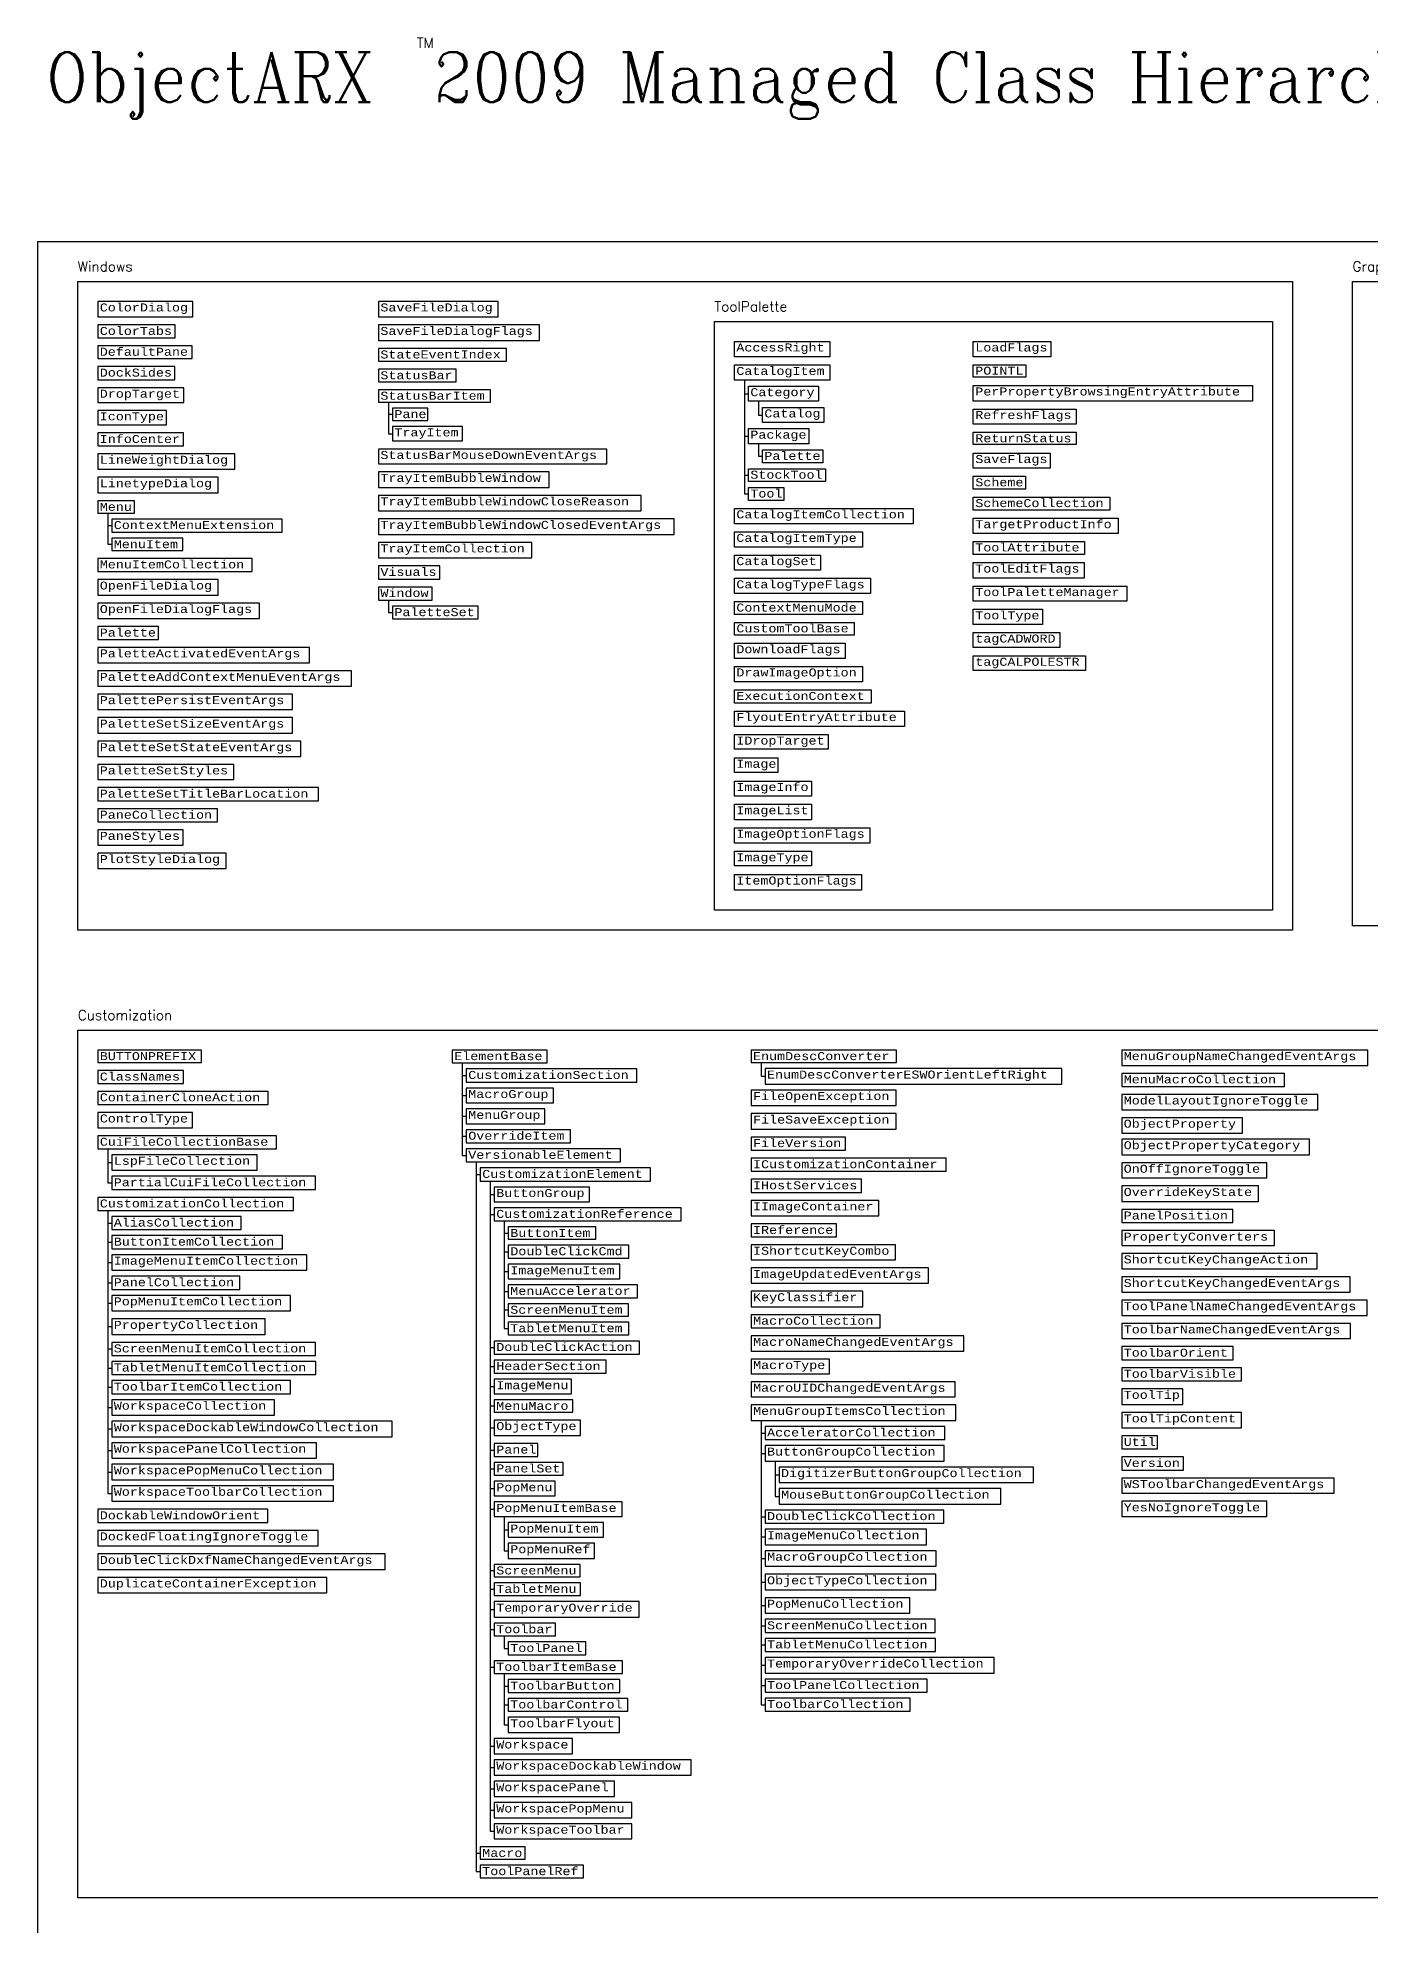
# Model space of a CAD drawing. Header units: inches. Extents: x 350 to 856, y -216 to 10.
# Drawn here: x 637.2 to 703.8, y -84.1 to 10.3 of the extents above; entities that cross this region are included whole.
import ezdxf
from ezdxf.enums import TextEntityAlignment as Align

# ---------------------------------------------------------------- set-up
doc = ezdxf.new("R2010")
doc.units = ezdxf.units.IN
doc.header["$MEASUREMENT"] = 0
doc.layers.add('Managed', color=3, linetype='Continuous')
doc.layers.add('Raptor Managed', color=7, linetype='Continuous')
doc.styles.add('Categories', font='romanc.shx', dxfattribs={"height": 0.5})
doc.styles.add('PureManaged', font='COUR.TTF', dxfattribs={"height": 0.4})
doc.styles.add('Title', font='romanc.shx', dxfattribs={"width": 0.9})

msp = doc.modelspace()

# ---------------------------------------------------------------- linework, layer by layer
for p, q in [((672.538, -6.836), (672.538, -12.52)), ((672.538, -7.517), (672.738, -7.517)), ((654.751, -7.932), (654.751, -9.509)), ((673.238, -7.897), (673.238, -8.578)), ((654.751, -8.538), (654.951, -8.538)), ((673.238, -8.578), (673.438, -8.578)), ((654.751, -9.509), (654.951, -9.509)), ((672.538, -9.639), (672.738, -9.639)), ((673.238, -10.019), (673.238, -10.64)), ((673.238, -10.64), (673.438, -10.64)), ((672.538, -11.58), (672.738, -11.58)), ((672.538, -12.52), (672.738, -12.52)), ((640.728, -13.477), (640.728, -15.037)), ((640.728, -14.104), (640.928, -14.104)), ((640.728, -15.037), (640.928, -15.037)), ((654.751, -17.828), (654.751, -18.448)), ((654.751, -18.448), (654.951, -18.448)), ((658.441, -40.957), (658.441, -45.576)), ((673.373, -40.937), (673.373, -41.625)), ((658.441, -41.584), (658.641, -41.584)), ((673.373, -41.625), (673.573, -41.625)), ((658.441, -42.582), (658.641, -42.582)), ((658.441, -43.623), (658.641, -43.623)), ((640.728, -45.248), (640.728, -46.95)), ((658.441, -44.621), (658.641, -44.621)), ((640.728, -45.935), (640.928, -45.935)), ((658.441, -45.576), (658.641, -45.576)), ((659.141, -45.903), (659.141, -81.369)), ((640.728, -46.95), (640.928, -46.95)), ((659.141, -46.531), (659.341, -46.531)), ((659.841, -46.858), (659.841, -79.357)), ((659.841, -47.529), (660.041, -47.529)), ((640.728, -48.332), (640.728, -62.476)), ((640.728, -48.96), (640.928, -48.96)), ((659.841, -48.526), (660.041, -48.526)), ((660.541, -48.854), (660.541, -54.233)), ((640.728, -49.915), (640.928, -49.915)), ((660.541, -49.459), (660.741, -49.459)), ((640.728, -50.93), (640.928, -50.93)), ((660.541, -50.392), (660.741, -50.392)), ((660.541, -51.386), (660.741, -51.386)), ((640.728, -51.945), (640.928, -51.945)), ((660.541, -52.372), (660.741, -52.372)), ((640.728, -52.96), (640.928, -52.96)), ((660.541, -53.302), (660.741, -53.302)), ((640.728, -54.135), (640.928, -54.135)), ((660.541, -54.233), (660.741, -54.233)), ((640.728, -55.25), (640.928, -55.25)), ((659.841, -55.18), (660.041, -55.18)), ((640.728, -56.205), (640.928, -56.205)), ((659.841, -56.135), (660.041, -56.135)), ((640.728, -57.159), (640.928, -57.159)), ((659.841, -57.128), (660.041, -57.128)), ((640.728, -58.175), (640.928, -58.175)), ((659.841, -58.1), (660.041, -58.1)), ((640.728, -59.25), (640.928, -59.25)), ((659.841, -59.193), (660.041, -59.193)), ((659.841, -59.193), (660.041, -59.193)), ((673.373, -58.824), (673.373, -73.028)), ((640.728, -60.325), (640.928, -60.325)), ((659.841, -60.301), (660.041, -60.301)), ((673.373, -59.452), (673.573, -59.452)), ((659.841, -61.242), (660.041, -61.242)), ((673.373, -60.467), (673.573, -60.467)), ((674.073, -60.855), (674.073, -62.618)), ((640.728, -61.401), (640.928, -61.401)), ((659.841, -62.228), (660.041, -62.228)), ((674.073, -61.542), (674.273, -61.542)), ((640.728, -62.476), (640.928, -62.476)), ((674.073, -62.618), (674.273, -62.618)), ((659.841, -63.26), (660.041, -63.26)), ((660.541, -63.626), (660.541, -65.338)), ((673.373, -63.633), (673.573, -63.633)), ((660.541, -64.292), (660.741, -64.292)), ((673.373, -64.648), (673.573, -64.648)), ((660.541, -65.338), (660.741, -65.338)), ((673.373, -65.723), (673.573, -65.723)), ((659.841, -66.329), (660.041, -66.329)), ((673.373, -66.898), (673.573, -66.898)), ((659.841, -67.259), (660.041, -67.259)), ((659.841, -68.267), (660.041, -68.267)), ((673.373, -68.074), (673.573, -68.074)), ((659.841, -69.275), (660.041, -69.275)), ((660.541, -69.595), (660.541, -70.215)), ((673.373, -69.089), (673.573, -69.089)), ((660.541, -70.215), (660.741, -70.215)), ((673.373, -70.044), (673.573, -70.044)), ((659.841, -71.156), (660.041, -71.156)), ((660.541, -71.476), (660.541, -74.037)), ((673.373, -71.059), (673.573, -71.059)), ((660.541, -72.096), (660.741, -72.096)), ((673.373, -72.074), (673.573, -72.074)), ((660.541, -73.036), (660.741, -73.036)), ((673.373, -73.028), (673.573, -73.028)), ((660.541, -74.037), (660.741, -74.037)), ((659.841, -75.098), (660.041, -75.098)), ((659.841, -76.166), (660.041, -76.166)), ((659.841, -77.235), (660.041, -77.235)), ((659.841, -78.296), (660.041, -78.296)), ((659.841, -79.357), (660.041, -79.357)), ((659.141, -80.443), (659.341, -80.443)), ((659.141, -81.369), (659.341, -81.369))]:
    msp.add_line(p, q)
for points in [[(639.228, -1.9), (699.928, -1.9), (699.928, -34.316), (639.228, -34.316)], [(640.228, -2.9), (640.228, -3.675), (644.98, -3.675), (644.98, -2.9)], [(654.251, -2.9), (654.251, -3.675), (660.244, -3.675), (660.244, -2.9)], [(640.228, -4.075), (640.228, -4.716), (644.096, -4.716), (644.096, -4.075)], [(654.251, -4.075), (654.251, -4.851), (662.301, -4.851), (662.301, -4.075)], [(671.038, -3.9), (698.928, -3.9), (698.928, -33.316), (671.038, -33.316)], [(640.228, -5.116), (640.228, -5.756), (644.942, -5.756), (644.942, -5.116)], [(654.251, -5.251), (654.251, -5.891), (660.657, -5.891), (660.657, -5.251)], [(672.038, -5.675), (672.038, -4.9), (676.804, -4.9), (676.804, -5.675)], [(683.978, -5.661), (683.978, -4.9), (687.845, -4.9), (687.845, -5.661)], [(640.228, -6.156), (640.228, -6.811), (644.085, -6.811), (644.085, -6.156)], [(654.251, -6.291), (654.251, -6.912), (658.13, -6.912), (658.13, -6.291)], [(672.038, -6.836), (672.038, -6.075), (676.811, -6.075), (676.811, -6.836)], [(683.978, -6.682), (683.978, -6.061), (686.597, -6.061), (686.597, -6.682)], [(640.228, -7.211), (640.228, -7.943), (644.526, -7.943), (644.526, -7.211)], [(654.251, -7.312), (654.251, -7.932), (659.846, -7.932), (659.846, -7.312)], [(672.738, -7.878), (672.738, -7.136), (676.238, -7.136), (676.238, -7.878)], [(683.978, -7.877), (683.978, -7.101), (697.928, -7.101), (697.928, -7.877)], [(640.228, -8.343), (640.228, -9.075), (643.658, -9.075), (643.658, -8.343)], [(654.951, -8.232), (654.951, -8.843), (656.717, -8.843), (656.717, -8.232)], [(673.438, -8.958), (673.438, -8.197), (676.508, -8.197), (676.508, -8.958)], [(683.978, -9.038), (683.978, -8.277), (689.119, -8.277), (689.119, -9.038)], [(654.951, -9.143), (654.951, -9.875), (658.459, -9.875), (658.459, -9.143)], [(672.738, -10.019), (672.738, -9.258), (675.764, -9.258), (675.764, -10.019)], [(640.228, -9.475), (640.228, -10.115), (644.513, -10.115), (644.513, -9.475)], [(654.251, -10.275), (654.251, -11.017), (665.662, -11.017), (665.662, -10.275)], [(673.438, -10.96), (673.438, -10.319), (676.464, -10.319), (676.464, -10.96)], [(683.978, -10.058), (683.978, -9.438), (689.119, -9.438), (689.119, -10.058)], [(640.228, -10.515), (640.228, -11.29), (647.08, -11.29), (647.08, -10.515)], [(672.738, -11.9), (672.738, -11.26), (676.593, -11.26), (676.593, -11.9)], [(683.978, -11.239), (683.978, -10.478), (687.825, -10.478), (687.825, -11.239)], [(640.228, -11.69), (640.228, -12.466), (646.24, -12.466), (646.24, -11.69)], [(654.251, -11.417), (654.251, -12.192), (662.786, -12.192), (662.786, -11.417)], [(672.738, -12.841), (672.738, -12.2), (674.506, -12.2), (674.506, -12.841)], [(683.978, -12.279), (683.978, -11.639), (686.581, -11.639), (686.581, -12.279)], [(640.228, -12.866), (640.228, -13.477), (642.061, -13.477), (642.061, -12.866)], [(654.251, -12.592), (654.251, -13.367), (667.387, -13.367), (667.387, -12.592)], [(683.978, -13.334), (683.978, -12.679), (690.797, -12.679), (690.797, -13.334)], [(640.928, -13.777), (640.928, -14.432), (649.448, -14.432), (649.448, -13.777)], [(654.251, -13.767), (654.251, -14.543), (669.038, -14.543), (669.038, -13.767)], [(672.038, -14.016), (672.038, -13.241), (680.978, -13.241), (680.978, -14.016)], [(683.978, -14.495), (683.978, -13.734), (691.222, -13.734), (691.222, -14.495)], [(640.928, -14.732), (640.928, -15.343), (644.477, -15.343), (644.477, -14.732)], [(654.251, -14.943), (654.251, -15.718), (661.925, -15.718), (661.925, -14.943)], [(672.038, -15.177), (672.038, -14.416), (678.443, -14.416), (678.443, -15.177)], [(683.978, -15.55), (683.978, -14.895), (689.537, -14.895), (689.537, -15.55)], [(640.228, -15.743), (640.228, -16.398), (647.943, -16.398), (647.943, -15.743)], [(672.038, -16.338), (672.038, -15.577), (676.346, -15.577), (676.346, -16.338)], [(683.978, -16.725), (683.978, -15.95), (689.52, -15.95), (689.52, -16.725)], [(640.228, -16.798), (640.228, -17.573), (646.248, -17.573), (646.248, -16.798)], [(654.251, -16.118), (654.251, -16.773), (657.316, -16.773), (657.316, -16.118)], [(672.038, -17.499), (672.038, -16.738), (678.846, -16.738), (678.846, -17.499)], [(654.251, -17.173), (654.251, -17.828), (656.94, -17.828), (656.94, -17.173)], [(672.038, -18.539), (672.038, -17.899), (678.443, -17.899), (678.443, -18.539)], [(683.978, -17.886), (683.978, -17.125), (691.652, -17.125), (691.652, -17.886)], [(640.228, -17.973), (640.228, -18.749), (648.305, -18.749), (648.305, -17.973)], [(654.951, -18.128), (654.951, -18.768), (659.242, -18.768), (659.242, -18.128)], [(683.978, -19.047), (683.978, -18.286), (687.436, -18.286), (687.436, -19.047)], [(640.228, -19.149), (640.228, -19.789), (643.254, -19.789), (643.254, -19.149)], [(672.038, -19.58), (672.038, -18.939), (678.023, -18.939), (678.023, -19.58)], [(683.978, -20.189), (683.978, -19.447), (688.3, -19.447), (688.3, -20.189)], [(640.228, -20.189), (640.228, -20.964), (650.801, -20.964), (650.801, -20.189)], [(672.038, -20.741), (672.038, -19.98), (677.575, -19.98), (677.575, -20.741)], [(683.978, -21.35), (683.978, -20.608), (689.585, -20.608), (689.585, -21.35)], [(640.228, -21.364), (640.228, -22.125), (652.902, -22.125), (652.902, -21.364)], [(672.038, -21.916), (672.038, -21.141), (678.446, -21.141), (678.446, -21.916)], [(640.228, -22.525), (640.228, -23.301), (649.96, -23.301), (649.96, -22.525)], [(672.038, -22.971), (672.038, -22.316), (678.88, -22.316), (678.88, -22.971)], [(672.038, -24.146), (672.038, -23.371), (680.533, -23.371), (680.533, -24.146)], [(640.228, -23.701), (640.228, -24.476), (649.96, -24.476), (649.96, -23.701)], [(640.228, -24.876), (640.228, -25.637), (650.381, -25.637), (650.381, -24.876)], [(672.038, -25.278), (672.038, -24.546), (676.731, -24.546), (676.731, -25.278)], [(640.228, -26.037), (640.228, -26.798), (647.019, -26.798), (647.019, -26.037)], [(672.038, -26.439), (672.038, -25.707), (674.206, -25.707), (674.206, -26.439)], [(640.228, -27.198), (640.228, -27.853), (651.251, -27.853), (651.251, -27.198)], [(672.038, -27.629), (672.038, -26.868), (675.891, -26.868), (675.891, -27.629)], [(640.228, -28.253), (640.228, -28.908), (646.209, -28.908), (646.209, -28.253)], [(672.038, -28.805), (672.038, -28.029), (675.891, -28.029), (675.891, -28.805)], [(672.038, -29.98), (672.038, -29.205), (678.811, -29.205), (678.811, -29.98)], [(640.228, -29.308), (640.228, -30.069), (644.498, -30.069), (644.498, -29.308)], [(640.228, -30.469), (640.228, -31.244), (646.643, -31.244), (646.643, -30.469)], [(672.038, -31.112), (672.038, -30.38), (675.887, -30.38), (675.887, -31.112)], [(672.038, -32.316), (672.038, -31.541), (678.391, -31.541), (678.391, -32.316)], [(640.228, -40.316), (640.228, -40.937), (645.414, -40.937), (645.414, -40.316)], [(657.941, -40.316), (657.941, -40.957), (662.679, -40.957), (662.679, -40.316)], [(672.873, -40.316), (672.873, -40.937), (680.146, -40.937), (680.146, -40.316)], [(691.395, -40.316), (691.395, -41.077), (703.701, -41.077), (703.701, -40.316)], [(640.228, -41.337), (640.228, -41.977), (644.516, -41.977), (644.516, -41.337)], [(658.641, -41.257), (658.641, -41.911), (667.161, -41.911), (667.161, -41.257)], [(673.573, -41.237), (673.573, -42.012), (688.399, -42.012), (688.399, -41.237)], [(691.395, -41.477), (691.395, -42.132), (699.53, -42.132), (699.53, -41.477)], [(640.228, -42.377), (640.228, -43.032), (648.748, -43.032), (648.748, -42.377)], [(658.641, -42.211), (658.641, -42.953), (662.994, -42.953), (662.994, -42.211)], [(672.873, -42.312), (672.873, -43.088), (680.121, -43.088), (680.121, -42.312)], [(658.641, -43.253), (658.641, -43.994), (662.574, -43.994), (662.574, -43.253)], [(691.395, -42.532), (691.395, -43.293), (701.197, -43.293), (701.197, -42.532)], [(640.228, -43.432), (640.228, -44.193), (644.953, -44.193), (644.953, -43.432)], [(658.641, -44.294), (658.641, -44.949), (663.843, -44.949), (663.843, -44.294)], [(672.873, -43.488), (672.873, -44.263), (680.121, -44.263), (680.121, -43.488)], [(691.395, -43.693), (691.395, -44.469), (697.424, -44.469), (697.424, -43.693)], [(640.228, -44.593), (640.228, -45.248), (649.155, -45.248), (649.155, -44.593)], [(658.641, -45.249), (658.641, -45.903), (666.349, -45.903), (666.349, -45.249)], [(672.873, -44.663), (672.873, -45.318), (677.6, -45.318), (677.6, -44.663)], [(691.395, -44.769), (691.395, -45.544), (700.785, -45.544), (700.785, -44.769)], [(640.928, -45.548), (640.928, -46.323), (648.187, -46.323), (648.187, -45.548)], [(659.341, -46.203), (659.341, -46.858), (667.851, -46.858), (667.851, -46.203)], [(672.873, -45.718), (672.873, -46.372), (682.619, -46.372), (682.619, -45.718)], [(691.395, -45.944), (691.395, -46.705), (698.648, -46.705), (698.648, -45.944)], [(640.928, -46.623), (640.928, -47.278), (651.111, -47.278), (651.111, -46.623)], [(660.041, -47.158), (660.041, -47.899), (664.793, -47.899), (664.793, -47.158)], [(672.873, -46.772), (672.873, -47.427), (678.386, -47.427), (678.386, -46.772)], [(691.395, -47.105), (691.395, -47.88), (698.228, -47.88), (698.228, -47.105)], [(640.228, -47.678), (640.228, -48.332), (650.009, -48.332), (650.009, -47.678)], [(672.873, -47.827), (672.873, -48.603), (679.258, -48.603), (679.258, -47.827)], [(640.928, -48.632), (640.928, -49.287), (647.385, -49.287), (647.385, -48.632)], [(660.041, -48.199), (660.041, -48.854), (669.387, -48.854), (669.387, -48.199)], [(672.873, -49.003), (672.873, -49.643), (677.142, -49.643), (677.142, -49.003)], [(691.395, -48.28), (691.395, -48.935), (696.956, -48.935), (696.956, -48.28)], [(640.928, -49.587), (640.928, -50.242), (649.462, -50.242), (649.462, -49.587)], [(660.741, -49.154), (660.741, -49.765), (665.108, -49.765), (665.108, -49.154)], [(691.395, -49.335), (691.395, -50.076), (699.026, -50.076), (699.026, -49.335)], [(640.928, -50.542), (640.928, -51.317), (650.674, -51.317), (650.674, -50.542)], [(660.741, -50.065), (660.741, -50.72), (666.758, -50.72), (666.758, -50.065)], [(672.873, -50.043), (672.873, -50.804), (680.088, -50.804), (680.088, -50.043)], [(691.395, -50.476), (691.395, -51.252), (701.155, -51.252), (701.155, -50.476)], [(640.928, -51.617), (640.928, -52.272), (647.33, -52.272), (647.33, -51.617)], [(660.741, -51.02), (660.741, -51.752), (666.32, -51.752), (666.32, -51.02)], [(672.873, -51.204), (672.873, -51.965), (681.747, -51.965), (681.747, -51.204)], [(691.395, -51.652), (691.395, -52.413), (702.805, -52.413), (702.805, -51.652)], [(640.928, -52.572), (640.928, -53.347), (649.851, -53.347), (649.851, -52.572)], [(660.741, -52.052), (660.741, -52.692), (667.196, -52.692), (667.196, -52.052)], [(672.873, -52.365), (672.873, -53.14), (678.465, -53.14), (678.465, -52.365)], [(691.395, -52.813), (691.395, -53.574), (703.66, -53.574), (703.66, -52.813)], [(640.928, -53.747), (640.928, -54.523), (648.59, -54.523), (648.59, -53.747)], [(660.741, -52.992), (660.741, -53.613), (666.756, -53.613), (666.756, -52.992)], [(672.873, -53.54), (672.873, -54.195), (679.327, -54.195), (679.327, -53.54)], [(660.741, -53.913), (660.741, -54.553), (666.77, -54.553), (666.77, -53.913)], [(672.873, -54.595), (672.873, -55.356), (683.498, -55.356), (683.498, -54.595)], [(691.395, -53.974), (691.395, -54.735), (702.82, -54.735), (702.82, -53.974)], [(640.928, -54.923), (640.928, -55.577), (651.109, -55.577), (651.109, -54.923)], [(660.041, -54.853), (660.041, -55.508), (667.29, -55.508), (667.29, -54.853)], [(691.395, -55.135), (691.395, -55.789), (696.958, -55.789), (696.958, -55.135)], [(640.928, -55.877), (640.928, -56.532), (651.123, -56.532), (651.123, -55.877)], [(660.041, -55.808), (660.041, -56.462), (665.626, -56.462), (665.626, -55.808)], [(672.873, -55.756), (672.873, -56.488), (676.792, -56.488), (676.792, -55.756)], [(691.395, -56.189), (691.395, -56.844), (697.374, -56.844), (697.374, -56.189)], [(640.928, -56.832), (640.928, -57.487), (649.863, -57.487), (649.863, -56.832)], [(660.041, -56.762), (660.041, -57.494), (663.905, -57.494), (663.905, -56.762)], [(672.873, -56.888), (672.873, -57.649), (683.078, -57.649), (683.078, -56.888)], [(691.395, -57.244), (691.395, -58.019), (694.447, -58.019), (694.447, -57.244)], [(640.928, -57.787), (640.928, -58.562), (649.059, -58.562), (649.059, -57.787)], [(660.041, -57.794), (660.041, -58.406), (663.965, -58.406), (663.965, -57.794)], [(672.873, -58.049), (672.873, -58.824), (683.108, -58.824), (683.108, -58.049)], [(691.395, -58.419), (691.395, -59.195), (697.378, -59.195), (697.378, -58.419)], [(640.928, -58.862), (640.928, -59.638), (654.941, -59.638), (654.941, -58.862)], [(660.041, -58.806), (660.041, -59.581), (664.353, -59.581), (664.353, -58.806)], [(673.573, -59.124), (673.573, -59.779), (682.55, -59.779), (682.55, -59.124)], [(640.928, -59.938), (640.928, -60.713), (651.16, -60.713), (651.16, -59.938)], [(660.041, -59.981), (660.041, -60.621), (662.218, -60.621), (662.218, -59.981)], [(673.573, -60.079), (673.573, -60.855), (682.526, -60.855), (682.526, -60.079)], [(691.395, -59.595), (691.395, -60.25), (693.184, -60.25), (693.184, -59.595)], [(640.928, -61.013), (640.928, -61.788), (652, -61.788), (652, -61.013)], [(660.041, -60.921), (660.041, -61.562), (663.491, -61.562), (663.491, -60.921)], [(674.273, -61.155), (674.273, -61.93), (686.984, -61.93), (686.984, -61.155)], [(691.395, -60.65), (691.395, -61.304), (694.49, -61.304), (694.49, -60.65)], [(640.928, -62.088), (640.928, -62.864), (652, -62.864), (652, -62.088)], [(660.041, -61.862), (660.041, -62.594), (663.081, -62.594), (663.081, -61.862)], [(674.273, -62.23), (674.273, -63.005), (685.349, -63.005), (685.349, -62.23)], [(691.395, -61.704), (691.395, -62.465), (702.016, -62.465), (702.016, -61.704)], [(660.041, -62.894), (660.041, -63.626), (666.428, -63.626), (666.428, -62.894)], [(691.395, -62.865), (691.395, -63.626), (698.65, -63.626), (698.65, -62.865)], [(640.228, -63.264), (640.228, -63.918), (648.728, -63.918), (648.728, -63.264)], [(660.741, -63.926), (660.741, -64.658), (665.497, -64.658), (665.497, -63.926)], [(673.573, -63.305), (673.573, -63.96), (682.502, -63.96), (682.502, -63.305)], [(640.228, -64.318), (640.228, -65.094), (651.245, -65.094), (651.245, -64.318)], [(660.741, -64.958), (660.741, -65.719), (665.042, -65.719), (665.042, -64.958)], [(673.573, -64.26), (673.573, -65.035), (681.638, -65.035), (681.638, -64.26)], [(640.228, -65.494), (640.228, -66.269), (654.59, -66.269), (654.59, -65.494)], [(660.041, -66.019), (660.041, -66.639), (664.34, -66.639), (664.34, -66.019)], [(673.573, -65.335), (673.573, -66.111), (682.128, -66.111), (682.128, -65.335)], [(640.228, -66.669), (640.228, -67.445), (651.679, -67.445), (651.679, -66.669)], [(660.041, -66.939), (660.041, -67.579), (664.354, -67.579), (664.354, -66.939)], [(673.573, -66.511), (673.573, -67.286), (682.1, -67.286), (682.1, -66.511)], [(660.041, -67.879), (660.041, -68.655), (667.281, -68.655), (667.281, -67.879)], [(673.573, -67.686), (673.573, -68.462), (680.814, -68.462), (680.814, -67.686)], [(673.573, -68.762), (673.573, -69.416), (682.073, -69.416), (682.073, -68.762)], [(660.041, -68.955), (660.041, -69.595), (663.094, -69.595), (663.094, -68.955)], [(673.573, -69.716), (673.573, -70.371), (682.087, -70.371), (682.087, -69.716)], [(660.741, -69.895), (660.741, -70.536), (664.611, -70.536), (664.611, -69.895)], [(673.573, -70.671), (673.573, -71.446), (685.028, -71.446), (685.028, -70.671)], [(660.041, -70.836), (660.041, -71.476), (666.441, -71.476), (666.441, -70.836)], [(660.741, -71.776), (660.741, -72.416), (666.314, -72.416), (666.314, -71.776)], [(673.573, -71.746), (673.573, -72.401), (681.667, -72.401), (681.667, -71.746)], [(660.741, -72.716), (660.741, -73.357), (666.711, -73.357), (666.711, -72.716)], [(673.573, -72.701), (673.573, -73.356), (680.827, -73.356), (680.827, -72.701)], [(660.741, -73.657), (660.741, -74.418), (666.305, -74.418), (666.305, -73.657)], [(660.041, -74.718), (660.041, -75.479), (663.956, -75.479), (663.956, -74.718)], [(660.041, -75.779), (660.041, -76.554), (669.873, -76.554), (669.873, -75.779)], [(660.041, -76.854), (660.041, -77.615), (666.048, -77.615), (666.048, -76.854)], [(660.041, -77.915), (660.041, -78.676), (666.912, -78.676), (666.912, -77.915)], [(660.041, -78.976), (660.041, -79.737), (666.912, -79.737), (666.912, -78.976)], [(659.341, -80.137), (659.341, -80.748), (661.584, -80.748), (661.584, -80.137)], [(659.341, -81.048), (659.341, -81.689), (664.495, -81.689), (664.495, -81.048)]]:
    msp.add_lwpolyline(points, close=True)
at = {"layer": 'Raptor Managed'}
for points in [[(637.228, 0.1), (855.536, 0.1), (855.536, -179.287), (637.228, -179.287)], [(702.928, -1.9), (798.475, -1.9), (798.475, -34.1), (702.928, -34.1)], [(639.228, -39.316), (704.701, -39.316), (704.701, -82.689), (639.228, -82.689)]]:
    msp.add_lwpolyline(points, close=True, dxfattribs=at)

# ---------------------------------------------------------------- texts
at = {"color": 7, "style": 'Title', "width": 0.9}
msp.add_text('ObjectARX  2009 Managed Class Hierarchy', height=2.5, dxfattribs=at).set_placement((637.634, 7.055))
at = {"color": 7, "style": 'Categories'}
msp.add_text('TM', height=0.5, dxfattribs=at).set_placement((656.592, 10.028), align=Align.MIDDLE_CENTER)
at = {"color": 1, "char_height": 0.5, "attachment_point": 1, "style": 'Categories'}
for s, insert, width in [('Windows', (639.228, -0.9), 70.79043), ('ToolPalette', (671.038, -2.9), 7.67647), ('Customization', (639.228, -38.316), 4.04018)]:
    msp.add_mtext(s, dxfattribs=dict(at, insert=insert, width=width))
at = {"insert": (702.928, -0.9), "char_height": 0.5, "width": 10.39874, "attachment_point": 1, "style": 'Categories'}
msp.add_mtext('{\\C1;GraphicsInterface}', dxfattribs=at)
at = {"layer": 'Managed', "char_height": 0.4, "attachment_point": 1, "style": 'PureManaged'}
for s, insert in [('{\\Fcourier new;ColorDialog}', (640.328, -3)), ('{\\Fcourier new;SaveFileDialog}', (654.351, -3)), ('{\\Fcourier new;ColorTabs}', (640.328, -4.175)), ('{\\Fcourier new;SaveFileDialogFlags}', (654.351, -4.175)), ('{\\Fcourier new;DefaultPane}', (640.328, -5.216)), ('{\\Fcourier new;StateEventIndex}', (654.351, -5.351)), ('{\\Fcourier new;AccessRight}', (672.138, -5)), ('{\\Fcourier new;LoadFlags}', (684.078, -5)), ('{\\Fcourier new;DockSides}', (640.328, -6.256)), ('{\\Fcourier new;StatusBar}', (654.351, -6.391)), ('{\\Fcourier new;CatalogItem}', (672.138, -6.175)), ('{\\Fcourier new;POINTL}', (684.078, -6.161)), ('{\\Fcourier new;DropTarget}', (640.328, -7.311)), ('{\\Fcourier new;StatusBarItem}', (654.351, -7.412)), ('{\\Fcourier new;Category}', (672.838, -7.236)), ('{\\Fcourier new;PerPropertyBrowsingEntryAttribute}', (684.078, -7.201)), ('{\\Fcourier new;IconType}', (640.328, -8.443)), ('{\\Fcourier new;Pane}', (655.051, -8.332)), ('{\\Fcourier new;Catalog}', (673.538, -8.297)), ('{\\Fcourier new;RefreshFlags}', (684.078, -8.377)), ('{\\Fcourier new;TrayItem}', (655.051, -9.243)), ('{\\Fcourier new;Package}', (672.838, -9.358)), ('{\\Fcourier new;InfoCenter}', (640.328, -9.575)), ('{\\Fcourier new;StatusBarMouseDownEventArgs}', (654.351, -10.375)), ('{\\Fcourier new;ReturnStatus}', (684.078, -9.538)), ('{\\Fcourier new;LineWeightDialog}', (640.328, -10.615)), ('{\\Fcourier new;Palette}', (673.538, -10.419)), ('{\\Fcourier new;SaveFlags}', (684.078, -10.578)), ('{\\Fcourier new;LinetypeDialog}', (640.328, -11.79)), ('{\\Fcourier new;TrayItemBubbleWindow}', (654.351, -11.517)), ('{\\Fcourier new;StockTool}', (672.838, -11.36)), ('{\\Fcourier new;Tool}', (672.838, -12.3)), ('{\\Fcourier new;Scheme}', (684.078, -11.739)), ('{\\Fcourier new;Menu}', (640.328, -12.966)), ('{\\Fcourier new;TrayItemBubbleWindowCloseReason}', (654.351, -12.692)), ('{\\Fcourier new;SchemeCollection}', (684.078, -12.779)), ('{\\Fcourier new;ContextMenuExtension}', (641.028, -13.877)), ('{\\Fcourier new;TrayItemBubbleWindowClosedEventArgs}', (654.351, -13.867)), ('{\\Fcourier new;CatalogItemCollection}', (672.138, -13.341)), ('{\\Fcourier new;TargetProductInfo}', (684.078, -13.834)), ('{\\Fcourier new;MenuItem}', (641.028, -14.832)), ('{\\Fcourier new;TrayItemCollection}', (654.351, -15.043)), ('{\\Fcourier new;CatalogItemType}', (672.138, -14.516)), ('{\\Fcourier new;ToolAttribute}', (684.078, -14.995)), ('{\\Fcourier new;MenuItemCollection}', (640.328, -15.843)), ('{\\Fcourier new;CatalogSet}', (672.138, -15.677)), ('{\\Fcourier new;ToolEditFlags}', (684.078, -16.05)), ('{\\Fcourier new;OpenFileDialog}', (640.328, -16.898)), ('{\\Fcourier new;Visuals}', (654.351, -16.218)), ('{\\Fcourier new;CatalogTypeFlags}', (672.138, -16.838)), ('{\\Fcourier new;Window}', (654.351, -17.273)), ('{\\Fcourier new;ToolPaletteManager}', (684.078, -17.225)), ('{\\Fcourier new;OpenFileDialogFlags}', (640.328, -18.073)), ('{\\Fcourier new;PaletteSet}', (655.051, -18.228)), ('{\\Fcourier new;ContextMenuMode}', (672.138, -17.999)), ('{\\Fcourier new;ToolType}', (684.078, -18.386)), ('{\\Fcourier new;Palette}', (640.328, -19.249)), ('{\\Fcourier new;CustomToolBase}', (672.138, -19.039)), ('{\\Fcourier new;tagCADWORD}', (684.078, -19.547)), ('{\\Fcourier new;PaletteActivatedEventArgs}', (640.328, -20.289)), ('{\\Fcourier new;DownloadFlags}', (672.138, -20.08)), ('{\\Fcourier new;tagCALPOLESTR}', (684.078, -20.708)), ('{\\Fcourier new;DrawImageOption}', (672.138, -21.241)), ('{\\Fcourier new;PalettePersistEventArgs}', (640.328, -22.625)), ('{\\Fcourier new;ExecutionContext}', (672.138, -22.416)), ('{\\Fcourier new;FlyoutEntryAttribute}', (672.138, -23.471)), ('{\\Fcourier new;PaletteSetStateEventArgs}', (640.328, -24.976)), ('{\\Fcourier new;IDropTarget}', (672.138, -24.646)), ('{\\Fcourier new;PaletteSetStyles}', (640.328, -26.137)), ('{\\Fcourier new;Image}', (672.138, -25.807)), ('{\\Fcourier new;PaletteSetTitleBarLocation}', (640.328, -27.298)), ('{\\Fcourier new;ImageInfo}', (672.138, -26.968)), ('{\\Fcourier new;ImageList}', (672.138, -28.129)), ('{\\Fcourier new;PaneCollection}', (640.328, -28.353)), ('{\\Fcourier new;PaneStyles}', (640.328, -29.408)), ('{\\Fcourier new;ImageOptionFlags}', (672.138, -29.305)), ('{\\Fcourier new;PlotStyleDialog}', (640.328, -30.569)), ('{\\Fcourier new;ImageType}', (672.138, -30.48)), ('{\\Fcourier new;ItemOptionFlags}', (672.138, -31.641)), ('{\\Fcourier new;BUTTONPREFIX}', (640.328, -40.416)), ('{\\Fcourier new;ElementBase}', (658.041, -40.416)), ('{\\Fcourier new;EnumDescConverter}', (672.973, -40.416)), ('{\\Fcourier new;MenuGroupNameChangedEventArgs}', (691.495, -40.416)), ('{\\Fcourier new;ClassNames}', (640.328, -41.437)), ('{\\Fcourier new;CustomizationSection}', (658.741, -41.357)), ('{\\Fcourier new;EnumDescConverterESWOrientLeftRight}', (673.673, -41.337)), ('{\\Fcourier new;ContainerCloneAction}', (640.328, -42.477)), ('{\\Fcourier new;MacroGroup}', (658.741, -42.311)), ('{\\Fcourier new;FileOpenException}', (672.973, -42.412)), ('{\\Fcourier new;MenuMacroCollection}', (691.495, -41.577)), ('{\\Fcourier new;MenuGroup}', (658.741, -43.353)), ('{\\Fcourier new;ModelLayoutIgnoreToggle}', (691.495, -42.632)), ('{\\Fcourier new;ControlType}', (640.328, -43.532)), ('{\\Fcourier new;FileSaveException}', (672.973, -43.588)), ('{\\Fcourier new;CuiFileCollectionBase}', (640.328, -44.693)), ('{\\Fcourier new;OverrideItem}', (658.741, -44.394)), ('{\\Fcourier new;FileVersion}', (672.973, -44.763)), ('{\\Fcourier new;LspFileCollection}', (641.028, -45.648)), ('{\\Fcourier new;VersionableElement}', (658.741, -45.349)), ('{\\Fcourier new;ICustomizationContainer}', (672.973, -45.818)), ('{\\Fcourier new;OnOffIgnoreToggle}', (691.495, -46.044)), ('{\\Fcourier new;PartialCuiFileCollection}', (641.028, -46.723)), ('{\\Fcourier new;CustomizationElement}', (659.441, -46.303)), ('{\\Fcourier new;IHostServices}', (672.973, -46.872)), ('{\\Fcourier new;CustomizationCollection}', (640.328, -47.778)), ('{\\Fcourier new;ButtonGroup}', (660.141, -47.258)), ('{\\Fcourier new;IImageContainer}', (672.973, -47.927)), ('{\\Fcourier new;OverrideKeyState}', (691.495, -47.205)), ('{\\Fcourier new;AliasCollection}', (641.028, -48.732)), ('{\\Fcourier new;CustomizationReference}', (660.141, -48.299)), ('{\\Fcourier new;PanelPosition}', (691.495, -48.38)), ('{\\Fcourier new;ButtonItemCollection}', (641.028, -49.687)), ('{\\Fcourier new;ButtonItem}', (660.841, -49.254)), ('{\\Fcourier new;IReference}', (672.973, -49.103)), ('{\\Fcourier new;PropertyConverters}', (691.495, -49.435)), ('{\\Fcourier new;ImageMenuItemCollection}', (641.028, -50.642)), ('{\\Fcourier new;DoubleClickCmd}', (660.841, -50.165)), ('{\\Fcourier new;IShortcutKeyCombo}', (672.973, -50.143)), ('{\\Fcourier new;ShortcutKeyChangeAction}', (691.495, -50.576)), ('{\\Fcourier new;PanelCollection}', (641.028, -51.717)), ('{\\Fcourier new;ImageMenuItem}', (660.841, -51.12)), ('{\\Fcourier new;ImageUpdatedEventArgs}', (672.973, -51.304)), ('{\\Fcourier new;ShortcutKeyChangedEventArgs}', (691.495, -51.752)), ('{\\Fcourier new;PopMenuItemCollection}', (641.028, -52.672)), ('{\\Fcourier new;MenuAccelerator}', (660.841, -52.152)), ('{\\Fcourier new;KeyClassifier}', (672.973, -52.465)), ('{\\Fcourier new;ScreenMenuItem}', (660.841, -53.092)), ('{\\Fcourier new;MacroCollection}', (672.973, -53.64)), ('{\\Fcourier new;ToolPanelNameChangedEventArgs}', (691.495, -52.913)), ('{\\Fcourier new;TabletMenuItem}', (660.841, -54.013)), ('{\\Fcourier new;MacroNameChangedEventArgs}', (672.973, -54.695)), ('{\\Fcourier new;ToolbarNameChangedEventArgs}', (691.495, -54.074)), ('{\\Fcourier new;ScreenMenuItemCollection}', (641.028, -55.023)), ('{\\Fcourier new;DoubleClickAction}', (660.141, -54.953)), ('{\\Fcourier new;ToolbarOrient}', (691.495, -55.235)), ('{\\Fcourier new;TabletMenuItemCollection}', (641.028, -55.977)), ('{\\Fcourier new;HeaderSection}', (660.141, -55.908)), ('{\\Fcourier new;MacroType}', (672.973, -55.856)), ('{\\Fcourier new;ToolbarVisible}', (691.495, -56.289)), ('{\\Fcourier new;ToolbarItemCollection}', (641.028, -56.932)), ('{\\Fcourier new;ImageMenu}', (660.141, -56.862)), ('{\\Fcourier new;MacroUIDChangedEventArgs}', (672.973, -56.988)), ('{\\Fcourier new;WorkspaceCollection}', (641.028, -57.887)), ('{\\Fcourier new;MenuMacro}', (660.141, -57.894)), ('{\\Fcourier new;MenuGroupItemsCollection}', (672.973, -58.149)), ('{\\Fcourier new;WorkspaceDockableWindowCollection}', (641.028, -58.962)), ('{\\Fcourier new;AcceleratorCollection}', (673.673, -59.224)), ('{\\Fcourier new;WorkspacePanelCollection}', (641.028, -60.038)), ('{\\Fcourier new;Panel}', (660.141, -60.081)), ('{\\Fcourier new;ButtonGroupCollection}', (673.673, -60.179)), ('{\\Fcourier new;Util}', (691.495, -59.695)), ('{\\Fcourier new;WorkspacePopMenuCollection}', (641.028, -61.113)), ('{\\Fcourier new;PanelSet}', (660.141, -61.021)), ('{\\Fcourier new;DigitizerButtonGroupCollection}', (674.373, -61.255)), ('{\\Fcourier new;Version}', (691.495, -60.75)), ('{\\Fcourier new;WorkspaceToolbarCollection}', (641.028, -62.188)), ('{\\Fcourier new;PopMenu}', (660.141, -61.962)), ('{\\Fcourier new;WSToolbarChangedEventArgs}', (691.495, -61.804)), ('{\\Fcourier new;PopMenuItemBase}', (660.141, -62.994)), ('{\\Fcourier new;MouseButtonGroupCollection}', (674.373, -62.33)), ('{\\Fcourier new;YesNoIgnoreToggle}', (691.495, -62.965)), ('{\\Fcourier new;DockableWindowOrient}', (640.328, -63.364)), ('{\\Fcourier new;PopMenuItem}', (660.841, -64.026)), ('{\\Fcourier new;DoubleClickCollection}', (673.673, -63.405)), ('{\\Fcourier new;DockedFloatingIgnoreToggle}', (640.328, -64.418)), ('{\\Fcourier new;PopMenuRef}', (660.841, -65.058)), ('{\\Fcourier new;ImageMenuCollection}', (673.673, -64.36)), ('{\\Fcourier new;DoubleClickDxfNameChangedEventArgs}', (640.328, -65.594)), ('{\\Fcourier new;MacroGroupCollection}', (673.673, -65.435)), ('{\\Fcourier new;DuplicateContainerException}', (640.328, -66.769)), ('{\\Fcourier new;ScreenMenu}', (660.141, -66.119)), ('{\\Fcourier new;TabletMenu}', (660.141, -67.039)), ('{\\Fcourier new;PopMenuCollection}', (673.673, -67.786)), ('{\\Fcourier new;TemporaryOverride}', (660.141, -67.979)), ('{\\Fcourier new;ScreenMenuCollection}', (673.673, -68.862)), ('{\\Fcourier new;Toolbar}', (660.141, -69.055)), ('{\\Fcourier new;TabletMenuCollection}', (673.673, -69.816)), ('{\\Fcourier new;ToolPanel}', (660.841, -69.995)), ('{\\Fcourier new;TemporaryOverrideCollection}', (673.673, -70.771)), ('{\\Fcourier new;ToolbarItemBase}', (660.141, -70.936)), ('{\\Fcourier new;ToolbarButton}', (660.841, -71.876)), ('{\\Fcourier new;ToolPanelCollection}', (673.673, -71.846)), ('{\\Fcourier new;ToolbarControl}', (660.841, -72.816)), ('{\\Fcourier new;ToolbarCollection}', (673.673, -72.801)), ('{\\Fcourier new;ToolbarFlyout}', (660.841, -73.757)), ('{\\Fcourier new;Workspace}', (660.141, -74.818)), ('{\\Fcourier new;WorkspaceDockableWindow}', (660.141, -75.879)), ('{\\Fcourier new;WorkspacePanel}', (660.141, -76.954)), ('{\\Fcourier new;WorkspacePopMenu}', (660.141, -78.015)), ('{\\Fcourier new;WorkspaceToolbar}', (660.141, -79.076)), ('{\\Fcourier new;ToolPanelRef}', (659.441, -81.148)), ('{\\Fcourier new;Macro}', (659.441, -80.237))]:
    msp.add_mtext(s, dxfattribs=dict(at, insert=insert))
at = {"layer": 'Raptor Managed', "color": 3, "char_height": 0.4, "attachment_point": 1}
for s, insert in [('{\\Fcourier new;PaletteAddContextMenuEventArgs}', (640.328, -21.464)), ('{\\Fcourier new;PaletteSetSizeEventArgs}', (640.328, -23.801)), ('{\\Fcourier new;ObjectProperty}', (691.495, -43.793)), ('{\\Fcourier new;ObjectPropertyCategory}', (691.495, -44.869)), ('{\\Fcourier new;PropertyCollection}', (641.028, -53.847)), ('{\\Fcourier new;ToolTip}', (691.495, -57.344)), ('{\\Fcourier new;ToolTipContent}', (691.495, -58.519)), ('{\\Fcourier new;ObjectType}', (660.141, -58.906)), ('{\\Fcourier new;ObjectTypeCollection}', (673.673, -66.611))]:
    msp.add_mtext(s, dxfattribs=dict(at, insert=insert))

doc.saveas('drawing.dxf')
